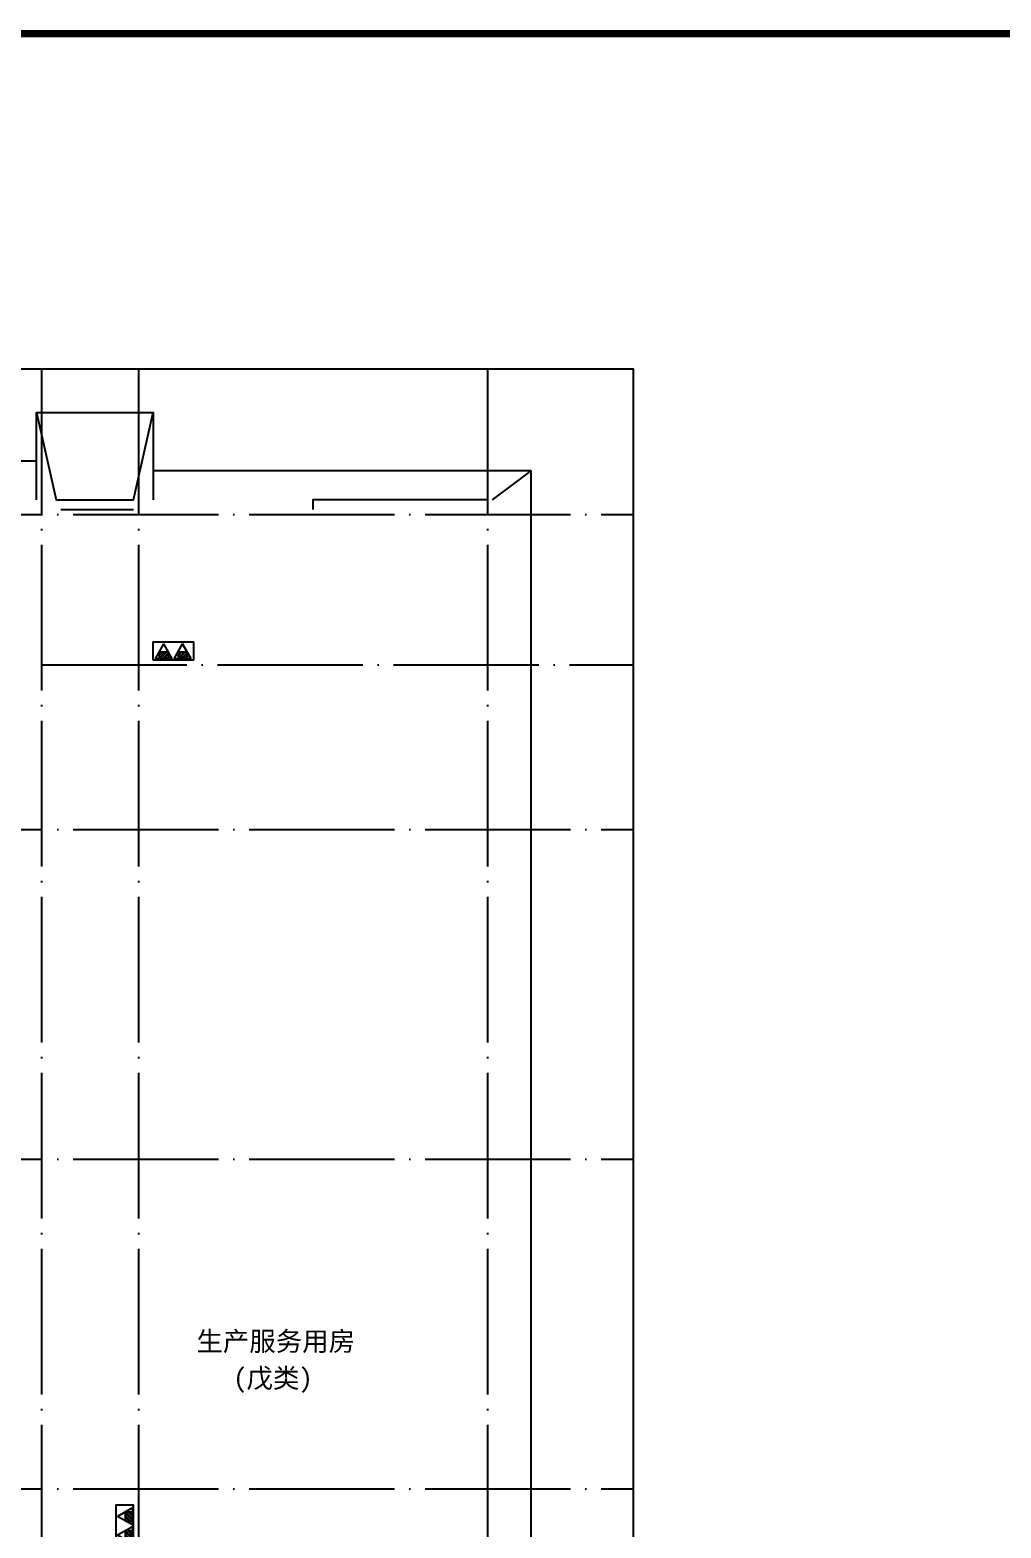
# Model space of a CAD drawing. Extents: x 5412679 to 5683609, y 301830 to 763830.
# Drawn here: x 5484074 to 5504102, y 647505 to 678405 of the extents above; entities that cross this region are included whole.
import ezdxf

# ---------------------------------------------------------------- set-up
doc = ezdxf.new("R2010")
doc.units = 0
doc.header["$LTSCALE"] = 1000
doc.header["$MEASUREMENT"] = 0
doc.linetypes.add('DOTE', pattern=[2.42, 2, -0.2, 0.02, -0.2])
doc.layers.get('Defpoints').update_dxf_attribs({"color": 56})
for name, color, linetype in [('DOTE', 252, 'DOTE'), ('PUB_TEXT', 7, 'Continuous'), ('PUB_TITLE', 4, 'Continuous'), ('WALL', 30, 'Continuous')]:
    doc.layers.add(name, color=color, linetype=linetype)
doc.styles.add('黑体', font='simhei.ttf', dxfattribs={"width": 0.6})

# ---------------------------------------------------------------- blocks, each defined once
blk = doc.blocks.new('A$C09E87549')
h = blk.add_hatch()
h.set_pattern_fill('ANSI32', color=6, scale=92.565, angle=180, style=0)
h.set_pattern_definition([(225, (650584.016, -313493.7), (24.5450022, -24.5450022), []), (225, (650567.653, -313493.7), (24.5450022, -24.5450022), [])])
h.paths.add_polyline_path([(93, 132), (213, 132), (213, 222), (93, 222)])
h = blk.add_hatch()
h.set_pattern_fill('ANSI32', color=6, scale=92.565, angle=180, style=0)
h.set_pattern_definition([(225, (650829.586, -313493.7), (24.5450022, -24.5450022), []), (225, (650813.222, -313493.7), (24.5450022, -24.5450022), [])])
h.paths.add_polyline_path([(458, 132), (458, 222), (338, 222), (338, 132)])
at = {"color": 6}
for p, q in [((42, 222), (263, 222)), ((42, 222), (153, 26)), ((93, 132), (93, 222)), ((263, 222), (153, 26)), ((213, 132), (213, 222)), ((288, 222), (509, 222)), ((288, 222), (398, 26)), ((338, 132), (338, 222)), ((509, 222), (398, 26)), ((458, 132), (458, 222)), ((213, 132), (93, 132)), ((458, 132), (338, 132))]:
    blk.add_line(p, q, dxfattribs=at)
at = {"color": 6, "ltscale": 0.5, "const_width": 12}
blk.add_lwpolyline([(540, 6), (6, 6), (6, 236), (540, 236), (540, 6)], dxfattribs=at)
at = {"color": 6}
blk.add_lwpolyline([(540, 236), (6, 236), (6, 6), (540, 6)], close=True, dxfattribs=at)

msp = doc.modelspace()

# ---------------------------------------------------------------- linework, layer by layer
at = {"linetype": 'ByBlock'}
for p, q in [((5494412, 669312), (5486612, 669312)), ((5493612, 668712), (5494412, 669312)), ((5494412, 641512), (5494412, 669312))]:
    msp.add_line(p, q, dxfattribs=at)
for points in [[(5484212, 668712), (5484212, 670512), (5486612, 670512), (5486612, 668712)], [(5484212, 670512), (5484612, 668712), (5486212, 668712), (5486612, 670512)], [(5484212, 669512), (5476812, 669512)], [(5484712, 668512), (5486212, 668512)]]:
    msp.add_lwpolyline(points, dxfattribs=at)
at = {"layer": 'Defpoints', "ltscale": 2}
msp.add_lwpolyline([(5430512, 671412), (5496512, 671412), (5496512, 625212), (5430512, 625212)], close=True, dxfattribs=at)
at = {"layer": 'DOTE', "ltscale": 1.5}
for p, q in [((5484312, 671412), (5484312, 625212)), ((5486312, 671412), (5486312, 625212)), ((5493512, 671412), (5493512, 625212)), ((5430512, 668412), (5496512, 668412)), ((5484312, 665312), (5496512, 665312)), ((5430512, 661912), (5496512, 661912)), ((5430512, 655112), (5496512, 655112)), ((5430512, 648312), (5496512, 648312))]:
    msp.add_line(p, q, dxfattribs=at)
at = {"layer": 'PUB_TITLE', "linetype": 'ByBlock', "const_width": 150}
msp.add_lwpolyline([(5416429, 618330), (5522629, 618330), (5522629, 678330), (5416429, 678330)], close=True, dxfattribs=at)
at = {"layer": 'WALL', "linetype": 'ByBlock'}
msp.add_lwpolyline([(5493512, 668712), (5489911, 668712), (5489911, 668512)], dxfattribs=at)

# ---------------------------------------------------------------- block references
at = {"ltscale": 0.5, "xscale": 1.579500000196276, "yscale": 1.579500000196276, "zscale": 1.579500000196276}
for p, rotation in [((5487464, 665786), 180), ((5485838, 647986), 270)]:
    msp.add_blockref('A$C09E87549', p, dxfattribs=dict(at, rotation=rotation))

# ---------------------------------------------------------------- texts
at = {"layer": 'PUB_TEXT', "style": '黑体'}
for s, p in [('生产服务用房', (5487507, 651158)), ('(戊类)', (5488268, 650398))]:
    msp.add_text(s, height=400, dxfattribs=at).set_placement(p)

doc.saveas('drawing.dxf')
